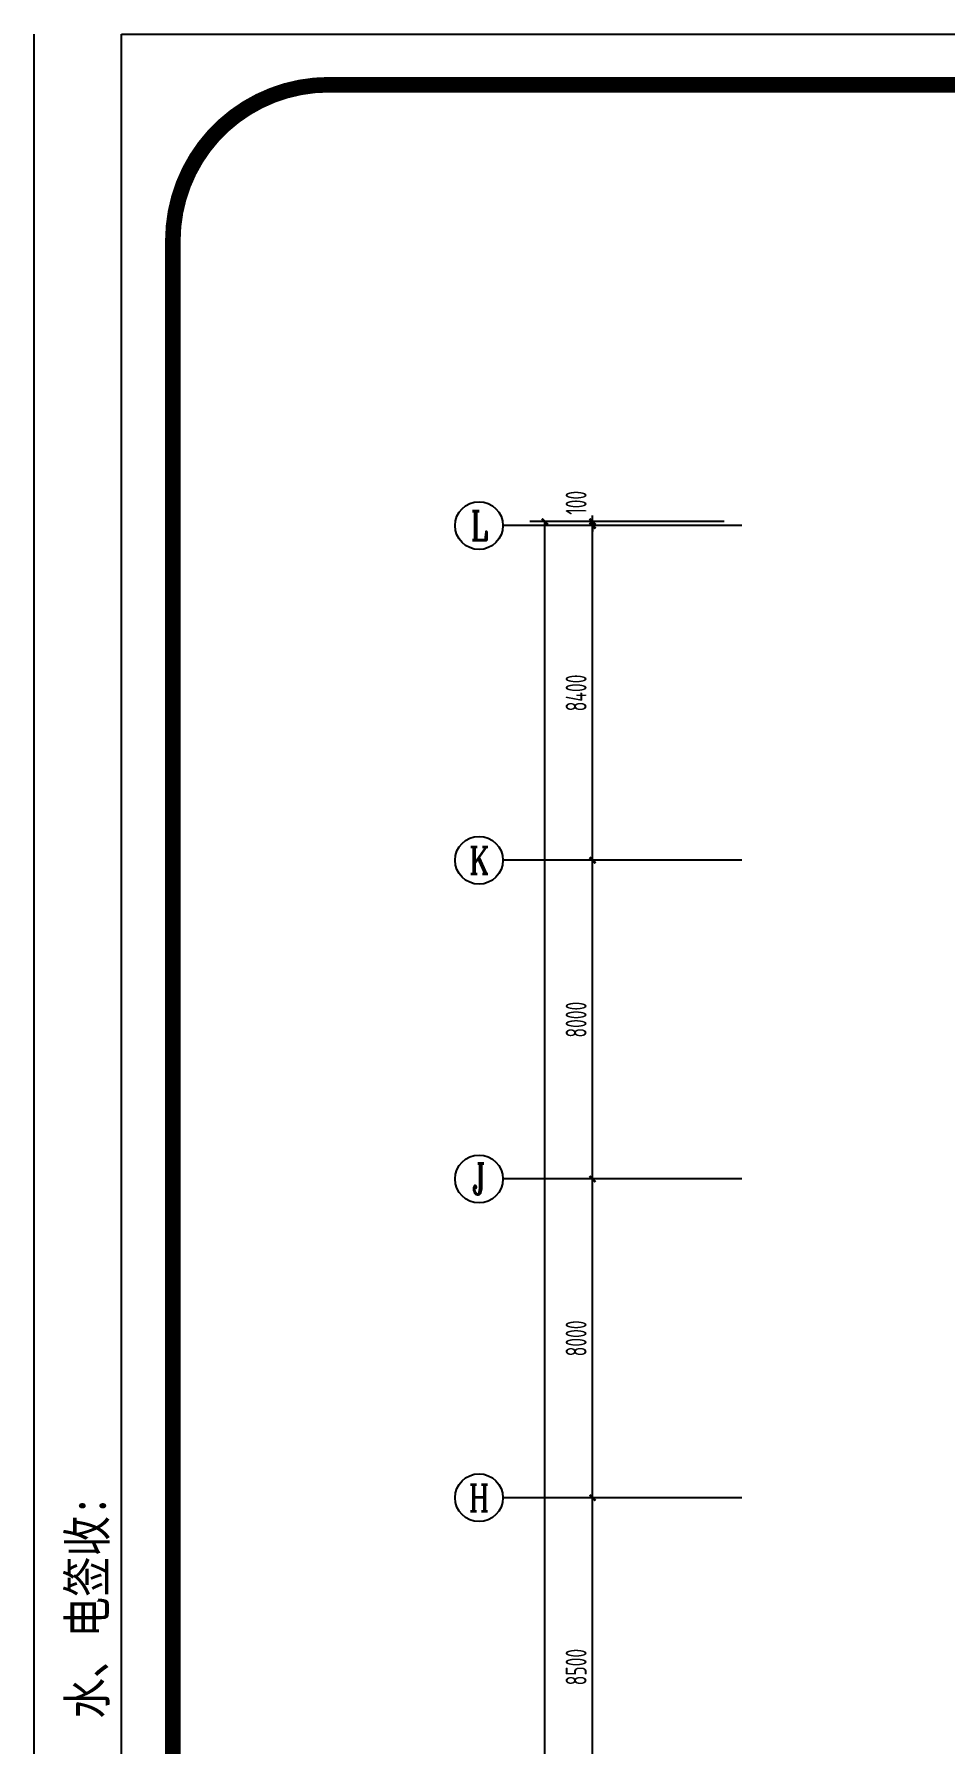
# Model space of a CAD drawing. Extents: x 1159254 to 1730927, y -477824 to -383968.
# Drawn here: x 1159254 to 1182131, y -426902 to -383968 of the extents above; entities that cross this region are included whole.
import ezdxf
from ezdxf.enums import TextEntityAlignment as Align

# ---------------------------------------------------------------- set-up
doc = ezdxf.new("R2010")
doc.units = 0
doc.header["$LTSCALE"] = 1000
for name, color, linetype in [('AXIS', 3, 'Continuous'), ('AXIS_TEXT', 7, 'Continuous'), ('外框', 7, 'Continuous')]:
    doc.layers.add(name, color=color, linetype=linetype)
doc.styles.add('_TCH_AXIS', font='COMPLEX', dxfattribs={"width": 0.8, "bigfont": 'TSSDCHN'})
doc.styles.add('_TCH_DIM_T3', font='TSSDENG', dxfattribs={"width": 0.64, "bigfont": 'TSSDCHN'})
doc.styles.add('COMPLEX', font='COMPLEX')
doc.styles.add('宋体平面', font='', dxfattribs={"width": 0.8})
doc.styles.get('宋体平面').set_extended_font_data('SimSun')
doc.dimstyles.new('_TCH_ARCH&&150', dxfattribs={"dimtxt": 525, "dimasz": 150, "dimexe": 375, "dimexo": 450, "dimgap": 150, "dimtad": 1, "dimdec": 0, "dimzin": 0, "dimdsep": 46, "dimtxsty": '_TCH_DIM_T3', "dimblk": 'ARCHTICK', "dimcen": 0.09, "dimclrt": 7, "dimazin": 2, "dimtfac": 1, "dimtdec": 0, "dimtix": 1, "dimtmove": 2, "dimatfit": 3, "dimfxl": 0, "dimtolj": 1, "dimtzin": 0, "dimarcsym": 0})

# ---------------------------------------------------------------- blocks, each defined once
blk = doc.blocks.new('_ArchTick')
at = {"color": 0, "linetype": 'ByBlock', "const_width": 0.4}
blk.add_lwpolyline([(-0.5, -0.5), (0.5, 0.5)], dxfattribs=at)
blk = doc.blocks.new('*D190')
at = {"layer": 'AXIS', "color": 0, "lineweight": -2, "transparency": 16777216}
for p, q in [((1176567, -420701), (1172892, -420701)), ((1173267, -429201), (1173267, -420701)), ((1176567, -429201), (1172892, -429201))]:
    blk.add_line(p, q, dxfattribs=at)
at = {"layer": 'Defpoints', "color": 0, "transparency": 16777216}
for p in [(1173267, -420701), (1177017, -420701), (1177017, -429201)]:
    blk.add_point(p, dxfattribs=at)
at = {"layer": 'AXIS', "color": 0, "lineweight": -2, "transparency": 16777216, "xscale": 150, "yscale": 150, "zscale": 150}
for p, rotation in [((1173267, -420701), 90), ((1173267, -429201), 270)]:
    blk.add_blockref('_ArchTick', p, dxfattribs=dict(at, rotation=rotation))
at = {"layer": 'AXIS', "color": 7, "transparency": 16777216, "insert": (1172854, -424951), "char_height": 525, "attachment_point": 5, "rotation": 90, "style": '_TCH_DIM_T3'}
blk.add_mtext('\\A1;8500', dxfattribs=at)
blk = doc.blocks.new('*D191')
at = {"layer": 'AXIS', "color": 0, "lineweight": -2, "transparency": 16777216}
for p, q in [((1176567, -412701), (1172892, -412701)), ((1173267, -420701), (1173267, -412701)), ((1176567, -420701), (1172892, -420701))]:
    blk.add_line(p, q, dxfattribs=at)
at = {"layer": 'Defpoints', "color": 0, "transparency": 16777216}
for p in [(1173267, -412701), (1177017, -412701), (1177017, -420701)]:
    blk.add_point(p, dxfattribs=at)
at = {"layer": 'AXIS', "color": 0, "lineweight": -2, "transparency": 16777216, "xscale": 150, "yscale": 150, "zscale": 150}
for p, rotation in [((1173267, -412701), 90), ((1173267, -420701), 270)]:
    blk.add_blockref('_ArchTick', p, dxfattribs=dict(at, rotation=rotation))
at = {"layer": 'AXIS', "color": 7, "transparency": 16777216, "insert": (1172854, -416701), "char_height": 525, "attachment_point": 5, "rotation": 90, "style": '_TCH_DIM_T3'}
blk.add_mtext('\\A1;8000', dxfattribs=at)
blk = doc.blocks.new('*D192')
at = {"layer": 'AXIS', "color": 0, "lineweight": -2, "transparency": 16777216}
for p, q in [((1176567, -404701), (1172892, -404701)), ((1173267, -412701), (1173267, -404701)), ((1176567, -412701), (1172892, -412701))]:
    blk.add_line(p, q, dxfattribs=at)
at = {"layer": 'Defpoints', "color": 0, "transparency": 16777216}
for p in [(1173267, -404701), (1177017, -404701), (1177017, -412701)]:
    blk.add_point(p, dxfattribs=at)
at = {"layer": 'AXIS', "color": 0, "lineweight": -2, "transparency": 16777216, "xscale": 150, "yscale": 150, "zscale": 150}
for p, rotation in [((1173267, -404701), 90), ((1173267, -412701), 270)]:
    blk.add_blockref('_ArchTick', p, dxfattribs=dict(at, rotation=rotation))
at = {"layer": 'AXIS', "color": 7, "transparency": 16777216, "insert": (1172854, -408701), "char_height": 525, "attachment_point": 5, "rotation": 90, "style": '_TCH_DIM_T3'}
blk.add_mtext('\\A1;8000', dxfattribs=at)
blk = doc.blocks.new('*D193')
at = {"layer": 'AXIS', "color": 0, "lineweight": -2, "transparency": 16777216}
for p, q in [((1176567, -396301), (1172892, -396301)), ((1173267, -404701), (1173267, -396301)), ((1176567, -404701), (1172892, -404701))]:
    blk.add_line(p, q, dxfattribs=at)
at = {"layer": 'Defpoints', "color": 0, "transparency": 16777216}
for p in [(1173267, -396301), (1177017, -396301), (1177017, -404701)]:
    blk.add_point(p, dxfattribs=at)
at = {"layer": 'AXIS', "color": 0, "lineweight": -2, "transparency": 16777216, "xscale": 150, "yscale": 150, "zscale": 150}
for p, rotation in [((1173267, -396301), 90), ((1173267, -404701), 270)]:
    blk.add_blockref('_ArchTick', p, dxfattribs=dict(at, rotation=rotation))
at = {"layer": 'AXIS', "color": 7, "transparency": 16777216, "insert": (1172854, -400501), "char_height": 525, "attachment_point": 5, "rotation": 90, "style": '_TCH_DIM_T3'}
blk.add_mtext('\\A1;8400', dxfattribs=at)
blk = doc.blocks.new('*D194')
at = {"layer": 'AXIS', "color": 0, "lineweight": -2, "transparency": 16777216}
for p, q in [((1176567, -396201), (1172892, -396201)), ((1173267, -396201), (1173267, -396051)), ((1173267, -396301), (1173267, -396201)), ((1176567, -396301), (1172892, -396301)), ((1173267, -396301), (1173267, -396451))]:
    blk.add_line(p, q, dxfattribs=at)
at = {"layer": 'Defpoints', "color": 0, "transparency": 16777216}
for p in [(1173267, -396201), (1177017, -396201), (1177017, -396301)]:
    blk.add_point(p, dxfattribs=at)
at = {"layer": 'AXIS', "color": 0, "lineweight": -2, "transparency": 16777216, "xscale": 150, "yscale": 150, "zscale": 150}
for p, rotation in [((1173267, -396201), 270), ((1173267, -396301), 90)]:
    blk.add_blockref('_ArchTick', p, dxfattribs=dict(at, rotation=rotation))
at = {"layer": 'AXIS', "color": 7, "transparency": 16777216, "insert": (1172854, -395728), "char_height": 525, "attachment_point": 5, "rotation": 90, "style": '_TCH_DIM_T3'}
blk.add_mtext('\\A1;100', dxfattribs=at)
blk = doc.blocks.new('*D195')
at = {"layer": 'AXIS', "color": 0, "lineweight": -2, "transparency": 16777216}
for p, q in [((1176567, -396201), (1171692, -396201)), ((1172067, -470201), (1172067, -396201)), ((1176567, -470201), (1171692, -470201))]:
    blk.add_line(p, q, dxfattribs=at)
at = {"layer": 'Defpoints', "color": 0, "transparency": 16777216}
for p in [(1172067, -396201), (1177017, -396201), (1177017, -470201)]:
    blk.add_point(p, dxfattribs=at)
at = {"layer": 'AXIS', "color": 0, "lineweight": -2, "transparency": 16777216, "xscale": 150, "yscale": 150, "zscale": 150}
for p, rotation in [((1172067, -396201), 90), ((1172067, -470201), 270)]:
    blk.add_blockref('_ArchTick', p, dxfattribs=dict(at, rotation=rotation))
at = {"layer": 'AXIS', "color": 7, "transparency": 16777216, "insert": (1171654, -433201), "char_height": 525, "attachment_point": 5, "rotation": 90, "style": '_TCH_DIM_T3'}
blk.add_mtext('\\A1;74000', dxfattribs=at)
blk = doc.blocks.new('_AXISO')
blk.add_circle((0, 0), 0.5)
at = {"layer": 'AXIS_TEXT', "style": 'COMPLEX', "width": 1.041667}
blk.add_attdef('A', text='', height=0.56, dxfattribs=at).set_placement((-0.25, -0.28), (0.25, -0.28), align=Align.FIT)

msp = doc.modelspace()

# ---------------------------------------------------------------- linework, layer by layer
at = {"layer": 'AXIS'}
for p, q in [((1177016.9, -396300.6), (1171016.9, -396300.6)), ((1177016.9, -404700.6), (1171016.9, -404700.6)), ((1177016.9, -412700.6), (1171016.9, -412700.6)), ((1177016.9, -420700.6), (1171016.9, -420700.6))]:
    msp.add_line(p, q, dxfattribs=at)
at = {"layer": '外框', "lineweight": -2}
for p, q in [((1159253.9, -477716.8), (1159253.9, -383967.5)), ((1161444.6, -383967.5), (1295382, -383967.5)), ((1161444.6, -477824.5), (1161444.6, -383967.5))]:
    msp.add_line(p, q, dxfattribs=at)
at = {"layer": '外框', "lineweight": -2, "const_width": 391.5}
msp.add_lwpolyline([(1166648.3, -476589.1), (1289979.3, -476589.1, 0.4142136), (1293894.6, -472673.8), (1293894.6, -389151, 0.4142136), (1289979.3, -385235.8), (1166648.3, -385235.8, 0.4142136), (1162733, -389151), (1162733, -472673.8, 0.4142136)], format="xyb", close=True, dxfattribs=at)

# ---------------------------------------------------------------- block references
at = {"layer": 'AXIS'}
ref = msp.add_blockref('_AXISO', (1170416.9, -396300.6), dxfattribs=dict(at, xscale=1200, yscale=1200, zscale=1200))
ref.add_attrib('A', 'L', dxfattribs={"layer": 'AXIS_TEXT', "height": 729.3, "style": '_TCH_AXIS'}).set_placement((1170208.5, -396665.3), (1170625.3, -396665.3), align=Align.FIT)
ref = msp.add_blockref('_AXISO', (1170416.9, -404700.6), dxfattribs=dict(at, xscale=1200, yscale=1200, zscale=1200))
ref.add_attrib('A', 'K', dxfattribs={"layer": 'AXIS_TEXT', "height": 680.5, "style": '_TCH_AXIS'}).set_placement((1170170.7, -405040.9), (1170663.2, -405040.9), align=Align.FIT)
ref = msp.add_blockref('_AXISO', (1170416.9, -412700.6), dxfattribs=dict(at, xscale=1200, yscale=1200, zscale=1200))
ref.add_attrib('A', 'J', dxfattribs={"layer": 'AXIS_TEXT', "height": 774.7, "style": '_TCH_AXIS'}).set_placement((1170254.6, -413088), (1170579.2, -413088), align=Align.FIT)
ref = msp.add_blockref('_AXISO', (1170416.9, -420700.6), dxfattribs=dict(at, xscale=1200, yscale=1200, zscale=1200))
ref.add_attrib('A', 'H', dxfattribs={"layer": 'AXIS_TEXT', "height": 668.2, "style": '_TCH_AXIS'}).set_placement((1170162.4, -421034.7), (1170671.5, -421034.7), align=Align.FIT)

# ---------------------------------------------------------------- texts
at = {"layer": '外框', "lineweight": -2, "style": '宋体平面', "width": 0.8}
msp.add_text('业主签收:                                      土建签收:                                     水、电签收:', height=932.804, rotation=90, dxfattribs=at).set_placement((1161047.7, -473477))

# ---------------------------------------------------------------- dimensions: what is measured, and where the dimension line sits
at = {"layer": 'AXIS'}
dim = msp.add_linear_dim(base=(1173266.9, -396200.6), p1=(1177016.9, -396300.6), p2=(1177016.9, -396200.6), angle=90, dimstyle='_TCH_ARCH&&150', dxfattribs=at)
dim.commit()
dim.dimension.update_dxf_attribs({"geometry": '*D194', "text_midpoint": (1172854.4, -395727.6), "dimtype": 129})
for p1, p2, distance, picture, middle in [((1177016.9, -470200.6), (1177016.9, -396200.6), 4950, '*D195', (1171654.4, -433200.6)), ((1177016.9, -404700.6), (1177016.9, -396300.6), 3750, '*D193', (1172854.4, -400500.6)), ((1177016.9, -412700.6), (1177016.9, -404700.6), 3750, '*D192', (1172854.4, -408700.6)), ((1177016.9, -420700.6), (1177016.9, -412700.6), 3750, '*D191', (1172854.4, -416700.6)), ((1177016.9, -429200.6), (1177016.9, -420700.6), 3750, '*D190', (1172854.4, -424950.6))]:
    dim = msp.add_aligned_dim(p1=p1, p2=p2, distance=distance, dimstyle='_TCH_ARCH&&150', dxfattribs=at)
    dim.commit()
    dim.dimension.update_dxf_attribs({"geometry": picture, "text_midpoint": middle})

doc.saveas('drawing.dxf')
